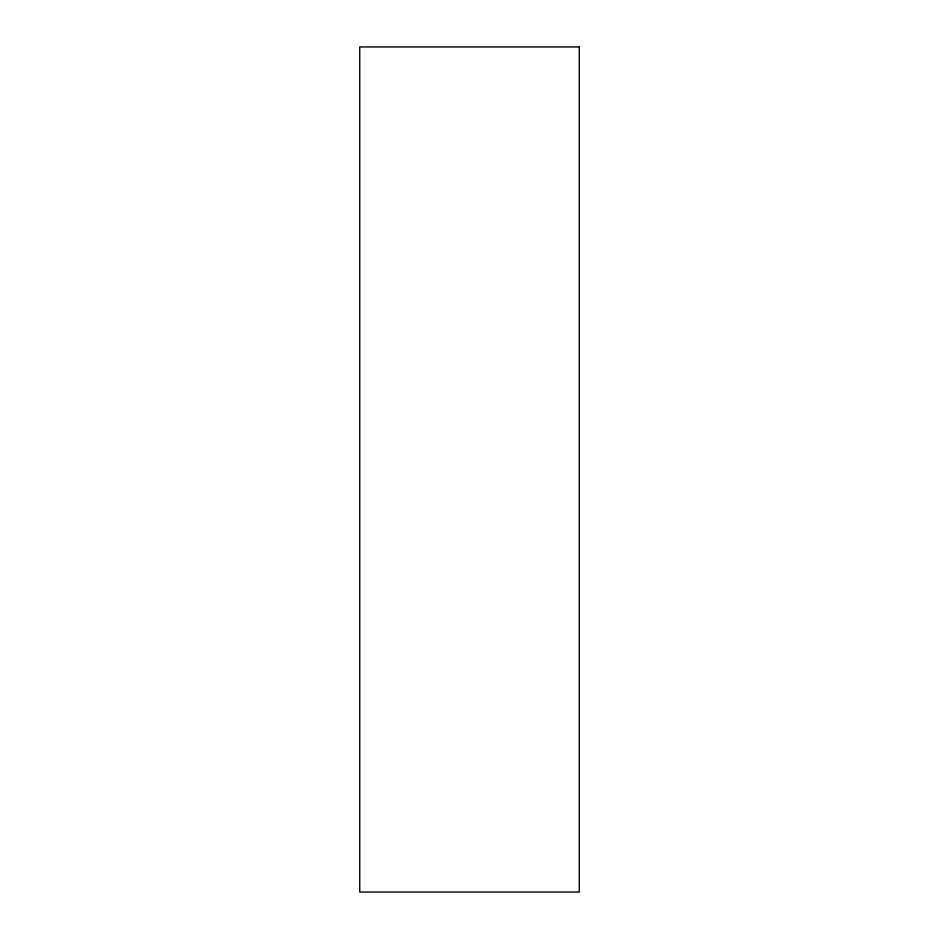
<?xml version="1.0" encoding="UTF-8"?>
<svg xmlns="http://www.w3.org/2000/svg" width="939" height="939" viewBox="0 0 939 939"><rect width="100%" height="100%" fill="white"/><g stroke="black" fill="none" stroke-linecap="round" stroke-linejoin="round"><path stroke-width="1.41" d="M579.257 46.95L359.743 46.95L359.743 892.05L579.257 892.05L579.257 46.95"/></g></svg>
